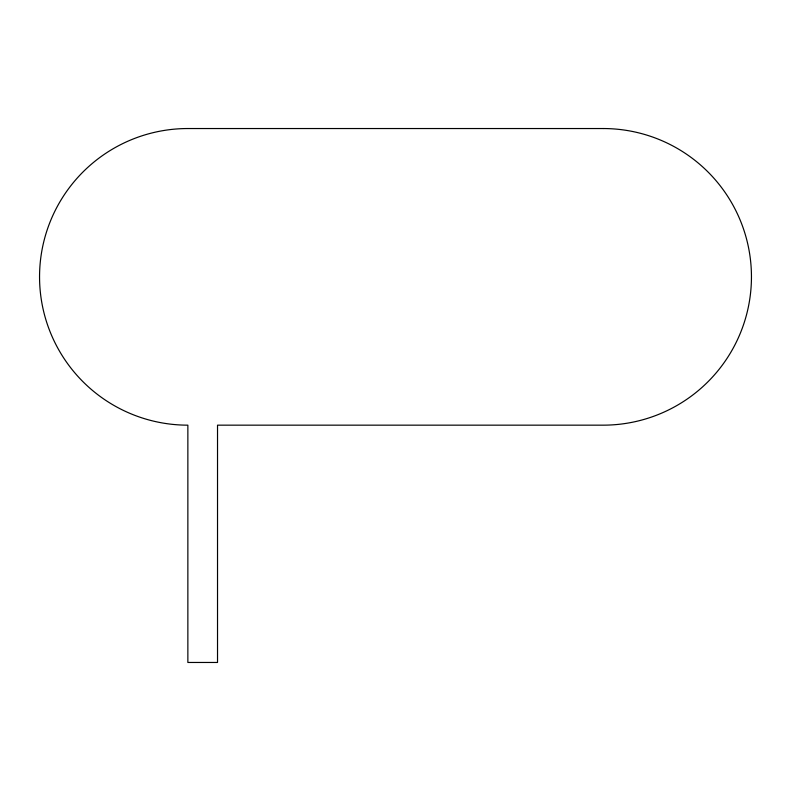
<?xml version="1.0" encoding="UTF-8"?>
<svg xmlns="http://www.w3.org/2000/svg" width="791" height="791" viewBox="0 0 791 791"><rect width="100%" height="100%" fill="white"/><g stroke="black" fill="none" stroke-linecap="round" stroke-linejoin="round"><path stroke-width="1.19" d="M603.138 128.537L187.863 128.537A148.312 148.312 0 0 0 39.55 276.85A148.312 148.312 0 0 0 187.863 425.163L187.863 662.462L217.525 662.462L217.525 425.163L603.138 425.163A148.312 148.312 0 0 0 751.45 276.85A148.312 148.312 0 0 0 603.138 128.537"/></g></svg>
